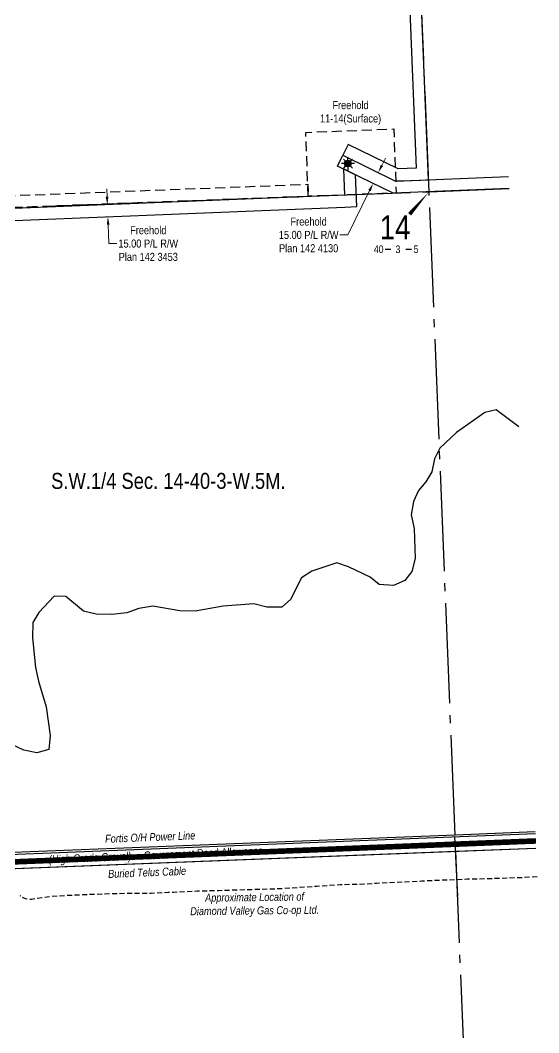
# Model space of a CAD drawing. Extents: x 675519 to 688669, y 5804595 to 5836613.
# Drawn here: x 681243 to 681891, y 5812645 to 5813910 of the extents above; entities that cross this region are included whole.
import ezdxf
from ezdxf.enums import TextEntityAlignment as Align

# ---------------------------------------------------------------- set-up
doc = ezdxf.new("R2010")
doc.units = 0
doc.header["$LTSCALE"] = 5
doc.header["$PDMODE"] = 3
doc.header["$PDSIZE"] = 10
for name, pattern in [('foc-ACCESSROAD', [3.75, 2.5, -1.25]), ('foc-QUARTERLINE', [33, 25, -3, 2, -3]), ('UG_PIPE', [1.875, 1.25, -0.625])]:
    doc.linetypes.add(name, pattern=pattern)
doc.layers.get('Defpoints').update_dxf_attribs({"color": 9})
for name, color, linetype in [('10', 1, 'Continuous'), ('9', 3, 'Continuous'), ('AS-PIPE-UG', 44, 'UG_PIPE'), ('AS-PIPE-UG-T', 44, 'Continuous'), ('AS-POWER', 104, 'foc-POWER'), ('AS-POWER-T', 104, 'Continuous'), ('AS-ROADS', 254, 'Continuous'), ('AS-TELEPHONE', 224, 'foc-TEL'), ('AS-TELEPHONE-T', 224, 'Continuous'), ('C-SYMBOL', 7, 'Continuous'), ('F-AR', 190, 'foc-ACCESSROAD'), ('F-RW', 190, 'Continuous'), ('F-WS', 190, 'foc-ACCESSROAD'), ('F-WS-S', 8, 'Continuous'), ('L-QSEC', 8, 'foc-QUARTERLINE'), ('L-ROAD-T', 7, 'Continuous'), ('L-SEC', 7, 'Continuous'), ('L-SECLBL', 7, 'Continuous'), ('T-CREEK', 160, 'Continuous')]:
    doc.layers.add(name, color=color, linetype=linetype)
for name, color, linetype, lineweight in [('F-RW-T', 190, 'Continuous', 9), ('F-WS-T', 190, 'Continuous', 9), ('T-TEXT', 48, 'Continuous', 18)]:
    doc.layers.add(name, color=color, linetype=linetype, lineweight=lineweight)
doc.styles.add('175L', font='ARIALN.TTF', dxfattribs={"height": 20})
doc.styles.add('80', font='ARIALN.TTF', dxfattribs={"height": 10})
doc.styles.add('80CG', font='ARIALN.TTF', dxfattribs={"height": 10})
doc.styles.add('80L', font='ARIALN.TTF', dxfattribs={"height": 10})
doc.styles.add('80LS', font='ARIALNI.TTF', dxfattribs={"height": 10})
doc.styles.add('foc-LtypeFont', font='ARIALN.TTF', dxfattribs={"height": 7.35})
doc.styles.add('SIMPLEX', font='ARIALN.TTF')
doc.linetypes.add('foc-POWER', pattern='A,6,-1,["P",foc-LtypeFont,S=0.2,R=0,X=-0.625,Y=-0.75],-1.24,4', length=12.24)
doc.linetypes.add('foc-TEL', pattern='A,2,-1,["T",foc-LtypeFont,S=0.2,R=0,X=-0.425,Y=-0.75],-1.24,8', length=12.24)
doc.dimstyles.new('Compass 5 000', dxfattribs={"dimscale": 5, "dimtxt": 9, "dimasz": 2, "dimexe": 0.2, "dimexo": 0.0625, "dimgap": 0.5, "dimtad": 0, "dimtih": 1, "dimtoh": 1, "dimzin": 0, "dimdsep": 46, "dimtxsty": '80CG', "dimcen": 0.1, "dimse1": 1, "dimse2": 1, "dimclrd": 256, "dimclrt": 256, "dimaunit": 1, "dimadec": 4, "dimazin": 0, "dimtfac": 0.06, "dimtofl": 0, "dimtmove": 0, "dimatfit": 1, "dimfxl": 0.2, "dimtolj": 1, "dimtzin": 0, "dimlwd": -1, "dimarcsym": 0})

# ---------------------------------------------------------------- blocks, each defined once
blk = doc.blocks.new('L-SECLBL')
at = {"layer": '9', "color": 7}
for p, q in [((-5.1, -27.8), (-12.3, -27.8)), ((20.7, -27.8), (13.5, -27.8))]:
    blk.add_line(p, q, dxfattribs=at)
at = {"layer": '10', "color": 2, "style": 'SIMPLEX'}
blk.add_attdef('SEC', text='', height=30, dxfattribs=at).set_placement((0, 0), align=Align.MIDDLE)
at = {"layer": '10', "color": 5, "style": '80L'}
blk.add_attdef('TWP', text='', height=9.5, dxfattribs=at).set_placement((-14.4, -27.4), align=Align.MIDDLE_RIGHT)
blk.add_attdef('RGE', text='', height=9.5, dxfattribs=at).set_placement((3.6, -27.4), align=Align.MIDDLE_CENTER)
blk.add_attdef('MER', text='', height=9.5, dxfattribs=at).set_placement((23.2, -27.4), align=Align.MIDDLE_LEFT)
blk = doc.blocks.new('*D633')
at = {"layer": 'Defpoints', "color": 0, "transparency": 16777216}
for p in [(681360.3, 5813679.8), (681352.8, 5813664.6), (681360.9, 5813664.9)]:
    blk.add_point(p, dxfattribs=at)
at = {"layer": 'F-RW-T', "transparency": 16777216}
for p, q in [((681351.8, 5813689.5), (681351.4, 5813699.5)), ((681353.2, 5813654.6), (681354.2, 5813630.9)), ((681354.2, 5813630.9), (681364.2, 5813630.9))]:
    blk.add_line(p, q, dxfattribs=at)
for points in [[(681353.5, 5813689.6), (681350.1, 5813689.4), (681352.2, 5813679.5)], [(681354.9, 5813654.7), (681351.6, 5813654.5), (681352.8, 5813664.6)]]:
    blk.add_solid(points, dxfattribs=at)
at = {"layer": 'F-RW-T', "transparency": 16777216, "insert": (681403.3, 5813630.9), "char_height": 10, "attachment_point": 5, "style": '80CG'}
blk.add_mtext('\\A1;Freehold\\P15.00 P/L R/W\\PPlan 142 3453', dxfattribs=at)
blk = doc.blocks.new('*D634')
at = {"layer": 'Defpoints', "color": 0, "transparency": 16777216}
for p in [(681691.1, 5813719.4), (681684.1, 5813706.2), (681684.5, 5813705.9)]:
    blk.add_point(p, dxfattribs=at)
at = {"layer": 'F-RW-T', "transparency": 16777216}
for p, q in [((681695, 5813728.6), (681699.4, 5813737.6)), ((681679.7, 5813697.2), (681652.7, 5813641.7)), ((681652.7, 5813641.7), (681642.7, 5813641.7))]:
    blk.add_line(p, q, dxfattribs=at)
for points in [[(681693.5, 5813729.4), (681696.5, 5813727.9), (681690.6, 5813719.6)], [(681678.2, 5813697.9), (681681.2, 5813696.4), (681684.1, 5813706.2)]]:
    blk.add_solid(points, dxfattribs=at)
at = {"layer": 'F-RW-T', "transparency": 16777216, "insert": (681603.6, 5813641.7), "char_height": 10, "attachment_point": 5, "style": '80CG'}
blk.add_mtext('\\A1;Freehold\\P15.00 P/L R/W\\PPlan 142 4130', dxfattribs=at)
blk = doc.blocks.new('GAS')
h = blk.add_hatch(color=255)
h.dxf.hatch_style = 1
edge = h.paths.add_edge_path()
edge.add_arc((0, 0), 0.9, 0, 360)
for p, q in [((-0.81, 0), (-1.62, 0)), ((-0.57, 0.57), (-1.14, 1.14)), ((0, 0.81), (0, 1.62)), ((0.57, 0.57), (1.14, 1.14)), ((1.62, 0), (0.81, 0)), ((-0.57, -0.57), (-1.14, -1.14)), ((0, -0.81), (0, -1.62)), ((1.14, -1.14), (0.57, -0.57))]:
    blk.add_line(p, q)
blk.add_circle((0, 0), 0.8)

msp = doc.modelspace()

# ---------------------------------------------------------------- linework, layer by layer
at = {"layer": 'AS-PIPE-UG', "flags": 128}
msp.add_lwpolyline([(681888.915, 5812839.593), (681870.658, 5812838.576), (681833.413, 5812837.396), (681829.49, 5812837.188), (681811.556, 5812836.791), (681801.688, 5812836.552), (681763.483, 5812835.067), (681744.982, 5812834.156), (681740.563, 5812833.812), (681732.051, 5812833.427), (681688.237, 5812831.368), (681682.916, 5812831.029), (681674.584, 5812830.548), (681672.868, 5812830.438), (681643.056, 5812829.508), (681637.763, 5812829.171), (681613.8, 5812827.661), (681569.486, 5812824.776), (681564.669, 5812824.532), (681503.523, 5812822.685), (681497.126, 5812822.567), (681490.952, 5812822.327), (681464.199, 5812821.586), (681452.065, 5812821.034), (681434.627, 5812820.175), (681431.194, 5812820.084), (681427.983, 5812819.935), (681406.874, 5812818.823), (681367.159, 5812818.59), (681333.497, 5812817.58), (681303.475, 5812816.296), (681281.793, 5812814.792), (681257.469, 5812811.525), (681253.471, 5812811.353), (681250.027, 5812812.083), (681246.379, 5812813.753), (681243.456, 5812816.077)], dxfattribs=at)
at = {"layer": 'AS-POWER', "flags": 128}
for points in [[(681051.467, 5812860.481), (681886.717, 5812893.65)], [(681785.603, 5812889.982), (681789.573, 5812815.402)]]:
    msp.add_lwpolyline(points, dxfattribs=at)
at = {"layer": 'AS-ROADS', "const_width": 6.999, "flags": 128}
msp.add_lwpolyline([(680061.697, 5812811.257), (681887.444, 5812884.485)], dxfattribs=at)
at = {"layer": 'AS-TELEPHONE', "flags": 128}
msp.add_lwpolyline([(680062.058, 5812802.007), (680161.957, 5812806.145), (680960.136, 5812839.207), (681887.448, 5812875.685)], dxfattribs=at)
at = {"layer": 'F-AR', "flags": 128}
for points in [[(681712.365, 5813709.172), (681753.462, 5813710.742)], [(680945.555, 5813684.894), (680965.54, 5813685.657), (680970.736, 5813680.853), (681602.463, 5813704.976), (681603.035, 5813689.989), (680946.361, 5813664.914), (680945.543, 5813684.894)]]:
    msp.add_lwpolyline(points, dxfattribs=at)
at = {"layer": 'F-RW', "flags": 128}
for points in [[(681646.32, 5813741.218), (681712.23, 5813709.113), (681753.474, 5813710.772), (681728.89, 5814318.566), (681721.579, 5814499.669), (681715.292, 5814666.479), (681708.737, 5814840.312)], [(681708.737, 5814840.312), (681693.748, 5814839.711), (681698.664, 5814709.745), (681706.6, 5814499.056), (681712.329, 5814357.318), (681737.939, 5813725.174), (681715.398, 5813724.255), (681652.874, 5813754.704), (681646.32, 5813741.218)], [(681853.936, 5813699.805), (681709.071, 5813693.985), (681639.767, 5813727.74), (681646.32, 5813741.218), (681712.23, 5813709.113), (681853.33, 5813714.819)]]:
    msp.add_lwpolyline(points, dxfattribs=at)
msp.add_lwpolyline([(680947.053, 5813648.112), (681648.902, 5813676.593), (681663.875, 5813677.19), (681662.284, 5813716.746), (681646.985, 5813724.198), (681648.307, 5813691.478), (680946.436, 5813663.085)], close=True, dxfattribs=at)
at = {"layer": 'F-WS', "flags": 128}
msp.add_lwpolyline([(681603.035, 5813689.989), (681599.983, 5813769.918), (681709.886, 5813774.115), (681712.938, 5813694.186)], close=True, dxfattribs=at)
at = {"layer": 'L-QSEC', "flags": 128}
for points in [[(681754.034, 5813695.755), (681721.579, 5814499.669)], [(680946.361, 5813664.914), (681754.034, 5813695.755)], [(681754.034, 5813695.755), (681853.946, 5813699.57)], [(681786.49, 5812891.842), (681754.034, 5813695.755)], [(681819.005, 5812097.754), (681787.301, 5812871.745)]]:
    msp.add_lwpolyline(points, dxfattribs=at)
at = {"layer": 'L-SEC', "flags": 128}
for points in [[(681886.631, 5812895.781), (681786.49, 5812891.842)], [(681786.49, 5812891.842), (680979.41, 5812860.094)], [(680980.235, 5812839.997), (681787.301, 5812871.746)], [(681787.301, 5812871.746), (681787.301, 5812871.745), (681887.448, 5812875.685)]]:
    msp.add_lwpolyline(points, dxfattribs=at)
at = {"layer": 'L-SECLBL', "flags": 128}
msp.add_lwpolyline([(681754.034, 5813695.755, 0, 4.999, 0), (681729.625, 5813667.559, 0, 0, 0)], format="xyseb", dxfattribs=at)
at = {"layer": 'T-CREEK', "flags": 128}
msp.add_lwpolyline([(681866.047, 5813401.982), (681837.7, 5813422.994), (681823.721, 5813420.007), (681788.109, 5813394.788), (681767.4, 5813375.299), (681760.913, 5813361.873), (681757.299, 5813345.725), (681749.94, 5813333.051), (681740.649, 5813322.231), (681734.346, 5813308.693), (681731.597, 5813291.916), (681735.233, 5813275.012), (681736.802, 5813237.264), (681732.642, 5813221.096), (681723.662, 5813210.047), (681709.757, 5813203.511), (681691.816, 5813205.014), (681680.471, 5813213.925), (681653.559, 5813226.895), (681638.856, 5813232.07), (681607.394, 5813221.753), (681594.757, 5813213.46), (681580.889, 5813186.397), (681570.293, 5813176.612), (681551.443, 5813176.756), (681535.046, 5813180.604), (681496.972, 5813177.99), (681461.739, 5813171.809), (681442.762, 5813172.13), (681409.194, 5813177.929), (681391.357, 5813175.101), (681376.693, 5813169.5), (681357.806, 5813167.416), (681338.283, 5813167.837), (681322.435, 5813171.464), (681300.373, 5813190.093), (681285.858, 5813190.217), (681266.494, 5813170.114), (681259.076, 5813157.439), (681258.578, 5813138.395), (681262.547, 5813101.097), (681266.061, 5813084.249), (681275.978, 5813052.227), (681280.928, 5813016.107), (681278.984, 5812998.697), (681264.322, 5812994.663), (681248.066, 5812997.913), (681234.776, 5813004.044)], dxfattribs=at)

# ---------------------------------------------------------------- block references
at = {"layer": 'F-WS-S', "color": 3, "xscale": 4.999214999999947, "yscale": 4.999214999999947, "zscale": 4.999214999999947}
msp.add_blockref('GAS', (681652.608, 5813730.907), dxfattribs=at)
at = {"layer": 'L-SECLBL', "xscale": 0.999843, "yscale": 0.999843, "zscale": 0.999843}
msp.add_blockref('L-SECLBL', (681711.515, 5813651.238), dxfattribs=at).add_auto_attribs({'SEC': '14', 'TWP': '40', 'RGE': '3', 'MER': '5'})

# ---------------------------------------------------------------- texts
at = {"layer": 'AS-PIPE-UG-T', "insert": (681536.145, 5812804.43), "char_height": 10, "width": 160.13411, "attachment_point": 5, "rotation": 0.692233, "style": '80CG'}
msp.add_mtext('\\A1;{\\fArial Narrow|b0|i1|c0|p34;Approximate Location of\\PDiamond Valley Gas Co-op Ltd.}', dxfattribs=at)
at = {"layer": 'AS-POWER-T', "insert": (681348.835, 5812892.081), "char_height": 10.00007, "attachment_point": 1, "rotation": 2.252675, "style": '80'}
msp.add_mtext_dynamic_manual_height_columns('\\pi0.32626;{\\fArial Narrow|b0|i1|c0|p34;Fortis O/H Power Line}', width=112.50188, gutter_width=49.994, heights=[0], dxfattribs=at)
at = {"layer": 'AS-TELEPHONE-T', "insert": (681352.637, 5812848.16), "char_height": 10.00007, "attachment_point": 1, "rotation": 2.371943, "style": '80'}
msp.add_mtext_dynamic_manual_height_columns('\\pi0.29276;{\\fArial Narrow|b0|i1|c0|p34;Buried Telus Cable}', width=97.2233, gutter_width=99.988, heights=[0], dxfattribs=at)
at = {"layer": 'C-SYMBOL', "color": 3, "style": '175L'}
msp.add_text('S.W.1/4 Sec. 14-40-3-W.5M.', height=19.99686, dxfattribs=at).set_placement((681428.39, 5813318.409), align=Align.BOTTOM_CENTER)
at = {"layer": 'F-WS-T', "insert": (681622.792, 5813808.923), "char_height": 9.99843, "attachment_point": 1, "style": '175L'}
msp.add_mtext_dynamic_manual_height_columns('\\pi10.494;Freehold\\P\\pi-5.0389;11-14(Surface)', width=64.39212, gutter_width=100, heights=[0], dxfattribs=at)
at = {"layer": 'L-ROAD-T', "style": '80L'}
msp.add_text('Government Road Allowance', height=9.99843, rotation=2.371601, dxfattribs=at).set_placement((681472.441, 5812869.328), align=Align.MIDDLE_CENTER)
at = {"layer": 'T-TEXT', "style": '80LS'}
msp.add_text('(High Grade Gravel)', height=9.99843, rotation=2.371601, dxfattribs=at).set_placement((681330.456, 5812863.467), align=Align.MIDDLE_CENTER)

# ---------------------------------------------------------------- dimensions: what is measured, and where the dimension line sits
at = {"layer": 'F-RW-T', "color": 3}
for base, p1, p2, angle, text, picture, middle in [((681684.063, 5813706.151), (681691.073, 5813719.419), (681684.512, 5813705.933), 244.057945, 'Freehold\\P15.00 P/L R/W\\PPlan 142 4130', '*D634', (681603.619, 5813641.693)), ((681352.815, 5813664.578), (681360.32, 5813679.828), (681360.926, 5813664.907), 272.323785, 'Freehold\\P15.00 P/L R/W\\PPlan 142 3453', '*D633', (681403.27, 5813630.861))]:
    dim = msp.add_linear_dim(base=base, p1=p1, p2=p2, angle=angle, text=text, dimstyle='Compass 5 000', dxfattribs=at)
    dim.commit()
    dim.dimension.update_dxf_attribs({"geometry": picture, "text_midpoint": middle, "dimtype": 161})

doc.saveas('drawing.dxf')
